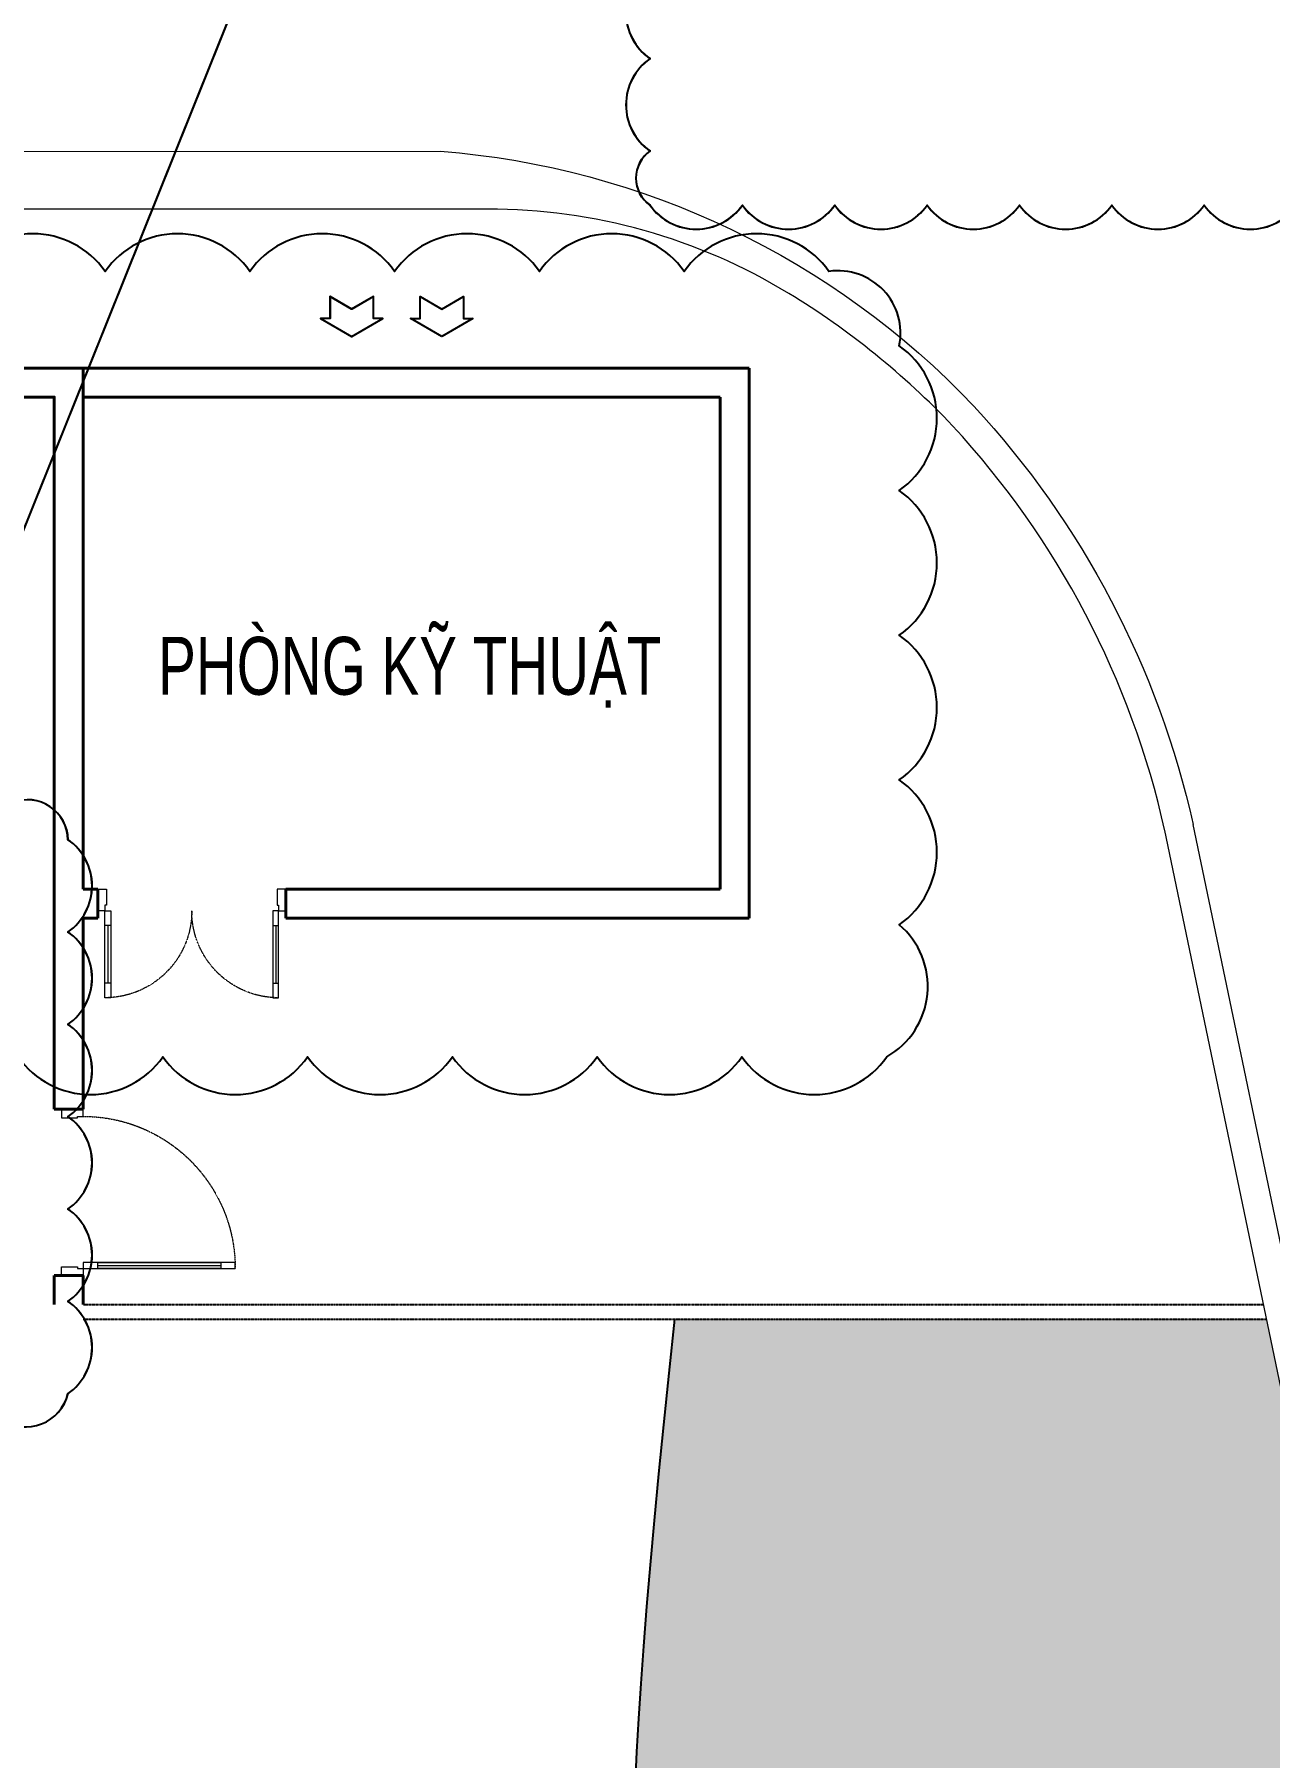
# Model space of a CAD drawing. Header units: millimetres. Extents: x -361340115 to 361596335, y -276742102 to 277032639.
# Drawn here: x 170276 to 178807, y 28566 to 40472 of the extents above; entities that cross this region are included whole.
import ezdxf

# ---------------------------------------------------------------- set-up
doc = ezdxf.new("R2010")
doc.units = ezdxf.units.MM
doc.header["$MEASUREMENT"] = 0
doc.linetypes.add('Xref_ST_MBDV Cot vach 30.7.2022$0$HIDDEN', pattern=[0.375, 0.25, -0.125])
doc.linetypes.add('Xref_ST_MBDV Cot vach 30.7.2022$0$HIDDEN2', pattern=[0.1875, 0.125, -0.0625])
for name, color, linetype in [('1-CAPLANH', 4, 'Continuous'), ('A-LANDSCAPE', 83, 'Continuous'), ('DH-ong gio tuoi', 2, 'Continuous'), ('Xref_ST_MBDV Cot vach 30.7.2022$0$KT-Khuat', 9, 'Xref_ST_MBDV Cot vach 30.7.2022$0$HIDDEN'), ('Xref_ST_MBDV Cot vach 30.7.2022$0$KT-Text', 7, 'Continuous')]:
    doc.layers.add(name, color=color, linetype=linetype)
doc.layers.add('A-REVCLOUD', color=7, linetype='Continuous', true_color=0xfa291e)
for name, color, linetype, lineweight in [('AUDIT_I_220808132811-11', 7, 'Continuous', 9), ('KT-Net cat', 1, 'Continuous', 40), ('Xref_ST_MBDV Cot vach 30.7.2022$0$CUA', 37, 'Continuous', 13)]:
    doc.layers.add(name, color=color, linetype=linetype, lineweight=lineweight)
doc.layers.add('MEP', color=130, linetype='Continuous', plot=False)
doc.styles.add('HBA-DimT', font='ARCHS.SHX', dxfattribs={"width": 0.8})
doc.styles.add('Xref_ST_MBDV Cot vach 30.7.2022$0$Arial', font='arial.ttf', dxfattribs={"width": 0.7})
doc.dimstyles.new('HBA_150', dxfattribs={"dimscale": 150, "dimtxt": 2.5, "dimasz": 2, "dimexe": 1, "dimexo": 1, "dimgap": 1, "dimtad": 1, "dimdec": 0, "dimdsep": 46, "dimtxsty": 'HBA-DimT', "dimblk": 'ARCHTICK', "dimcen": 1, "dimdle": 1, "dimclrd": 44, "dimclre": 44, "dimclrt": 256, "dimadec": 1, "dimazin": 2, "dimtfac": 1, "dimtdec": 0, "dimtix": 1, "dimtmove": 1, "dimatfit": 2, "dimldrblk": 'OPEN90', "dimfxl": 4, "dimtolj": 1, "dimtzin": 0, "dimlwd": -1, "dimlwe": -1, "dimarcsym": 0})

# ---------------------------------------------------------------- blocks, each defined once
blk = doc.blocks.new('*U183')
for p, q in [((-1210, -100), (-1250, -100)), ((-1230, -100), (-1230, -500)), ((-90, -100), (-50, -100)), ((-70, -100), (-70, -500)), ((-1210, -500), (-1250, -500)), ((-90, -500), (-50, -500))]:
    blk.add_line(p, q)
for points in [[(-1300, 150), (-1240, 150), (-1240, 40), (-1250, 40), (-1250, 0), (-1300, 0)], [(0, 150), (-60, 150), (-60, 40), (-50, 40), (-50, 0), (0, 0)], [(-1250, 0), (-1210, 0), (-1210, -600), (-1250, -600)], [(-50, 0), (-90, 0), (-90, -600), (-50, -600)]]:
    blk.add_lwpolyline(points, close=True)
at = {"linetype": 'Xref_ST_MBDV Cot vach 30.7.2022$0$HIDDEN2'}
for centre, start, end in [((-1250, 0), 270, 0), ((-50, 0), 180, 270)]:
    blk.add_arc(centre, 600, start, end, dxfattribs=at)
blk = doc.blocks.new('*U184')
blk.add_line((-70, -100), (-70, -950))
for points in [[(-1150, 150), (-1090, 150), (-1090, 40), (-1100, 40), (-1100, 0), (-1150, 0)], [(0, 150), (-60, 150), (-60, 40), (-50, 40), (-50, 0), (0, 0)], [(-50, 0), (-50, -1050), (-90, -1050), (-90, 0)], [(-50, -100), (-90, -100), (-90, -950), (-50, -950)]]:
    blk.add_lwpolyline(points, close=True)
at = {"linetype": 'Xref_ST_MBDV Cot vach 30.7.2022$0$HIDDEN'}
blk.add_arc((-50, 0), 1050, 180, 270, dxfattribs=at)
blk = doc.blocks.new('mui ten gio')
at = {"color": 7, "ltscale": 100}
blk.add_lwpolyline([(26442, 738001), (26566, 737786), (26566, 737851), (26717, 737851), (26631, 738001), (26717, 738151), (26566, 738151), (26566, 738216)], close=True, dxfattribs=at)
blk = doc.blocks.new('A$C3d8987ab')
at = {"layer": 'A-REVCLOUD', "color": 1, "elevation": 0}
for points in [[(102087.3, -84232.1, 0.5205671), (101449.3, -84232.1, 0.5205671), (100811.3, -84232.1, 0.5205671), (100173.3, -84232.1, 0.5205671), (99535.3, -84232.1, 0.5205671), (98897.3, -84232.1, 0.5205671), (98259.3, -84232.1, 0.5205671), (97621.3, -84232.1, 0.5205671), (97193.1, -84441.9, 0.5205671), (97193.1, -85079.9, 0.5205671), (97193.1, -85717.9, 0.5205671), (97193.1, -86355.9, 0.5205671), (97193.1, -86993.9, 0.5205671), (97193.1, -87631.9, 0.5205671), (97193.1, -88269.9, 0.5205671), (97193.1, -88644.1, 0.5205671), (97831.1, -88644.1, 0.5205671), (98469.1, -88644.1, 0.5205671), (99107.1, -88644.1, 0.5205671), (99745.1, -88644.1, 0.5205671), (100383.1, -88644.1, 0.5205671), (101021.1, -88644.1, 0.5205671), (101659.1, -88644.1, 0.5205671)], [(92714.6, -97035.9, 0.5205671), (93172.9, -96856.2, 0.5205671), (93172.9, -96218.2, 0.5205671), (93172.9, -95580.2, 0.5205671), (93172.9, -94942.2, 0.5205671), (93172.9, -94304.2, 0.5205671), (93172.9, -93666.2, 0.5205671), (93172.9, -93028.2, 0.5205671), (92792.5, -92770.7, 0.5205671)]]:
    blk.add_lwpolyline(points, format="xyb", dxfattribs=at)
at = {"layer": 'A-REVCLOUD', "color": 1, "elevation": 0.2}
blk.add_lwpolyline([(91477.4, -94344.8), (91477.4, -94344.8), (94784.5, -86109.4), (107855.5, -86109.4)], dxfattribs=at)
at = {"layer": 'DH-ong gio tuoi', "extrusion": (2.46025e-09, -1.22433e-13, 1), "rotation": 90.00000211543079}
blk.add_blockref('mui ten gio', (833133.3, -115992.8, 0.1), dxfattribs=at)
at = {"layer": 'DH-ong gio tuoi', "extrusion": (2.46025e-09, -1.22433e-13, 1), "xscale": -1, "rotation": 270.0000021154308}
blk.add_blockref('mui ten gio', (-642246.1, -115992.9, 0.1), dxfattribs=at)
blk = doc.blocks.new('_ARCHTICK')
at = {"color": 0, "linetype": 'ByBlock', "const_width": 0.15}
blk.add_lwpolyline([(-0.5, -0.5), (0.5, 0.5)], dxfattribs=at)
blk = doc.blocks.new('_Open90')
at = {"color": 0, "linetype": 'ByBlock', "lineweight": -2}
for p, q in [((-0.5, 0.5), (0, 0)), ((0, 0), (-1, 0)), ((0, 0), (-0.5, -0.5))]:
    blk.add_line(p, q, dxfattribs=at)
blk = doc.blocks.new('RKWEWE')
at = {"layer": '1-CAPLANH'}
for points in [[(158833, 36254, 3), (158833, 63811, 3), (184347, 63811, 3)], [(161456, 36298, -2), (161456, 59181, -2), (179818, 59181, -2)]]:
    blk.add_leader(points, dimstyle='HBA_150', override={"dimgap": 1, "dimtad": 0}, dxfattribs=at)
blk = doc.blocks.new('A$Cd3fdeb23')
blk.add_blockref('RKWEWE', (-181388, -20650, 0))
blk.add_blockref('A$C3d8987ab', (-104054, 107286, 0))

msp = doc.modelspace()

# ---------------------------------------------------------------- hatches: boundary and pattern name
at = {"layer": 'A-LANDSCAPE'}
h = msp.add_hatch(dxfattribs=at)
h.set_pattern_fill('GRASS', color=256, scale=300)
h.set_pattern_definition([(109.04714, (53077.4, 100145.83), (-269.74632, 131.28946), [56.25, -368.01407]), (64.04714, (53077.4, 100145.83), (-269.7463, 131.28946), [56.25, -243.75]), (154.04714, (53077.4, 100145.83), (-131.28946, -269.7463), [56.25, -243.75])])
edge = h.paths.add_edge_path()
edge.add_line((178786.9, 31595.6), (174699.5, 31595.6))
edge.add_spline(control_points=[(174699.5, 31595.6), (174261.1, 27499.8), (174399.1, 25441), (179456.6, 26625.6), (178440.5, 20447.1), (173238.3, 18141.2), (167670.4, 22636.5), (161823.3, 16345.4), (157049.6, 21759), (151655.7, 17391.3), (151548.7, 21956.6), (149787.7, 22990), (148977.6, 23186.6)], knot_values=[7364.7036826, 7364.7036826, 7364.7036826, 7364.7036826, 9993.1021852, 13236.8366987, 17478.0189493, 22182.9551925, 28345.2258857, 34993.6585544, 40637.8625163, 44789.2905912, 47987.0275376, 50120.0577413, 50120.0577413, 50120.0577413, 50120.0577413], weights=[1, 1, 1, 1, 1, 1, 1, 1, 1, 1, 1, 1, 1], degree=3, periodic=0)
edge.add_spline(control_points=[(148977.6, 23186.6), (148977.6, 22037.4), (148977.6, 20888.2), (148977.6, 19739)], knot_values=[7363.7036826, 7363.7036826, 7363.7036826, 7363.7036826, 7364.7036826, 7364.7036826, 7364.7036826, 7364.7036826], weights=[1, 1, 1, 1], degree=3, periodic=0)
edge.add_spline(control_points=[(148977.6, 19739), (147510.9, 19739), (146044.3, 19739), (144577.6, 19739)], knot_values=[7362.7036826, 7362.7036826, 7362.7036826, 7362.7036826, 7363.7036826, 7363.7036826, 7363.7036826, 7363.7036826], weights=[1, 1, 1, 1], degree=3, periodic=0)
edge.add_spline(control_points=[(144577.6, 19739), (144577.6, 20601.9), (144577.6, 21464.8), (144577.6, 22327.8)], knot_values=[7361.7036826, 7361.7036826, 7361.7036826, 7361.7036826, 7362.7036826, 7362.7036826, 7362.7036826, 7362.7036826], weights=[1, 1, 1, 1], degree=3, periodic=0)
edge.add_spline(control_points=[(144577.6, 22327.8), (144121.8, 21989.1), (143128.3, 20841.4), (143357.4, 17803), (140154.8, 18227.9), (139568.5, 17565.6)], knot_values=[0, 0, 0, 0, 1483.9348991, 4065.1316004, 7361.7036826, 7361.7036826, 7361.7036826, 7361.7036826], weights=[1, 1, 1, 1, 1, 1], degree=3, periodic=0)
edge.add_line((139568.5, 17565.6), (175568.1, 17565.6))
edge.add_arc((175494.7, 22665.9), 5100.8, 270.82418, 351.09518)
edge.add_arc((176934.3, 22670.4), 3686.3, 347.55923, 373.84314)
edge.add_line((180513.5, 23552.4), (179904.9, 26247.6))
edge.add_line((179904.9, 26247.6), (179859.3, 26449.6))
edge.add_line((179859.3, 26449.6), (178786.9, 31595.6))

# ---------------------------------------------------------------- linework, layer by layer
msp.add_open_spline([(139568.5, 17565.6), (140154.8, 18227.9), (143357.4, 17803), (143128.3, 20841.4), (144121.8, 21989.1), (144577.6, 22327.8), (144577.6, 21464.8), (144577.6, 20601.9), (144577.6, 19739), (146044.3, 19739), (147510.9, 19739), (148977.6, 19739), (148977.6, 20888.2), (148977.6, 22037.4), (148977.6, 23186.6), (149787.7, 22990), (151548.7, 21956.6), (151655.7, 17391.3), (157049.6, 21759), (161823.3, 16345.4), (167670.4, 22636.5), (173238.3, 18141.2), (178440.5, 20447.1), (179456.6, 26625.6), (174399.1, 25441), (174261.1, 27499.8), (174699.5, 31595.6)], degree=3, knots=[0, 0, 0, 0, 3296.5720822, 5877.7687835, 7361.7036826, 7361.7036826, 7361.7036826, 7362.7036826, 7362.7036826, 7362.7036826, 7363.7036826, 7363.7036826, 7363.7036826, 7364.7036826, 7364.7036826, 7364.7036826, 9497.7338862, 12695.4708327, 16846.8989076, 22491.1028695, 29139.5355382, 35301.8062313, 40006.7424746, 44247.9247251, 47491.6592386, 50120.0577413, 50120.0577413, 50120.0577413, 50120.0577413], dxfattribs=at)
at = {"layer": 'AUDIT_I_220808132811-11'}
for points in [[(112341.8, 56202.1), (109927, 63196.7, 0.3643585), (105218.9, 65251.6), (76283.2, 55269.4, 0.4519048), (74066.8, 49616.3), (82180, 36002.4, 0.3106789), (88343, 34031.2), (110865.9, 41822.5, 0.2299221), (111150.7, 42237.3), (111371.6, 43254, -0.27899), (111830.5, 43755.6), (116250.8, 45276.2, -0.4143404), (116903.4, 44959.1), (125232.6, 20868.4, 0.3197537), (130430.7, 17165.6), (175568.1, 17165.6, 0.4808686), (180708.6, 23596.5), (180100, 26291.6), (180054.7, 26492), (178279.3, 35011.7)], [(144612.1, 39263.4), (144612.1, 39363.4, -0.4142136), (144912.1, 39663.4), (173079.2, 39665.6, -0.1855238), (176763.6, 37904.1, -0.1326594), (178279.1, 35012.3, 0.1326594)], [(178083.9, 34968.8, 0.1326112), (176617.6, 37767.5, 0.0664995), (175486.4, 38681.9, 0.1376153), (173405.8, 39265.6), (147762.1, 39265.6)], [(180534, 21876.3, 0.1151907), (180513.5, 23552.4), (179904.9, 26247.6), (179859.3, 26449.6), (178083.5, 34970.9)]]:
    msp.add_lwpolyline(points, format="xyb", dxfattribs=at)
at = {"layer": 'Defpoints'}
msp.add_lwpolyline([(170162.6, 33407.2, 0.5205671), (171162.6, 33407.2, 0.5205671), (172162.6, 33407.2, 0.5205671), (173162.6, 33407.2, 0.5205671), (174162.6, 33407.2, 0.5205671), (175162.6, 33407.2, 0.5205671), (176162.6, 33407.2, 0.5205671), (176249.4, 34320.4, 0.5205671), (176249.4, 35320.4, 0.5205671), (176249.4, 36320.4, 0.5205671), (176249.4, 37320.4, 0.5205671), (176249.4, 38320.4, 0.5205671), (175763.6, 38834.5, 0.5205671), (174763.6, 38834.5, 0.5205671), (173763.6, 38834.5, 0.5205671), (172763.6, 38834.5, 0.5205671), (171763.6, 38834.5, 0.5205671), (170763.6, 38834.5, 0.5205671), (169763.6, 38834.5, 0.5205671)], format="xyb", dxfattribs=at)
at = {"layer": 'KT-Net cat'}
for p, q in [((170412.1, 33045.6), (170612.1, 33045.6)), ((170412.1, 31895.6), (170612.1, 31895.6))]:
    msp.add_line(p, q, dxfattribs=at)
at = {"layer": 'KT-Net cat', "elevation": 0}
for points in [[(168262.1, 38165.6), (175212.1, 38165.6)], [(170612.1, 34565.6), (170612.1, 38165.6)], [(175212.1, 34365.6), (175212.1, 38165.6)], [(168262.1, 37965.6), (170412.1, 37965.6), (170412.1, 33045.6)], [(170612.1, 37965.6), (175012.1, 37965.6)], [(175012.1, 34565.6), (175012.1, 37965.6)], [(170612.1, 34565.6), (170712.1, 34565.6)], [(170712.1, 34365.6), (170712.1, 34565.6)], [(172012.1, 34365.6), (172012.1, 34565.6)], [(172012.1, 34565.6), (175012.1, 34565.6)], [(170612.1, 33045.6), (170612.1, 34365.6)], [(170612.1, 34365.6), (170712.1, 34365.6)], [(172012.1, 34365.6), (175212.1, 34365.6)], [(170412.1, 31895.6), (170412.1, 31695.6)], [(170612.1, 31695.6), (170612.1, 31895.6)]]:
    msp.add_lwpolyline(points, dxfattribs=at)
at = {"layer": 'Xref_ST_MBDV Cot vach 30.7.2022$0$KT-Khuat', "linetype": 'Xref_ST_MBDV Cot vach 30.7.2022$0$HIDDEN', "ltscale": 5}
for p, q in [((170612.1, 31695.6), (178766, 31695.6)), ((170612.1, 31595.6), (178786.9, 31595.6))]:
    msp.add_line(p, q, dxfattribs=at)

# ---------------------------------------------------------------- block references
at = {"layer": 'MEP'}
msp.add_blockref('A$C3d8987ab', (77334.7, 127936.3, 0), dxfattribs=at)
at = {"layer": 'Xref_ST_MBDV Cot vach 30.7.2022$0$CUA', "xscale": -1}
msp.add_blockref('*U183', (170712.1, 34415.6), dxfattribs=at)
at = {"layer": 'Xref_ST_MBDV Cot vach 30.7.2022$0$CUA', "xscale": -1, "rotation": 90}
msp.add_blockref('*U184', (170612.1, 31895.6), dxfattribs=at)

# ---------------------------------------------------------------- texts
at = {"layer": 'Xref_ST_MBDV Cot vach 30.7.2022$0$KT-Text', "extrusion": (-6.0102e-07, 3.7908e-06, 1), "style": 'Xref_ST_MBDV Cot vach 30.7.2022$0$Arial', "width": 0.7}
msp.add_text('PHÒNG KỸ THUẬT', height=400, dxfattribs=at).set_placement((171129.7, 35909.1, 16.7))

# ---------------------------------------------------------------- next in the draw order: block references
at = {"layer": 'MEP'}
msp.add_blockref('A$Cd3fdeb23', (181388.2, 20650, 0), dxfattribs=at)

doc.saveas('drawing.dxf')
